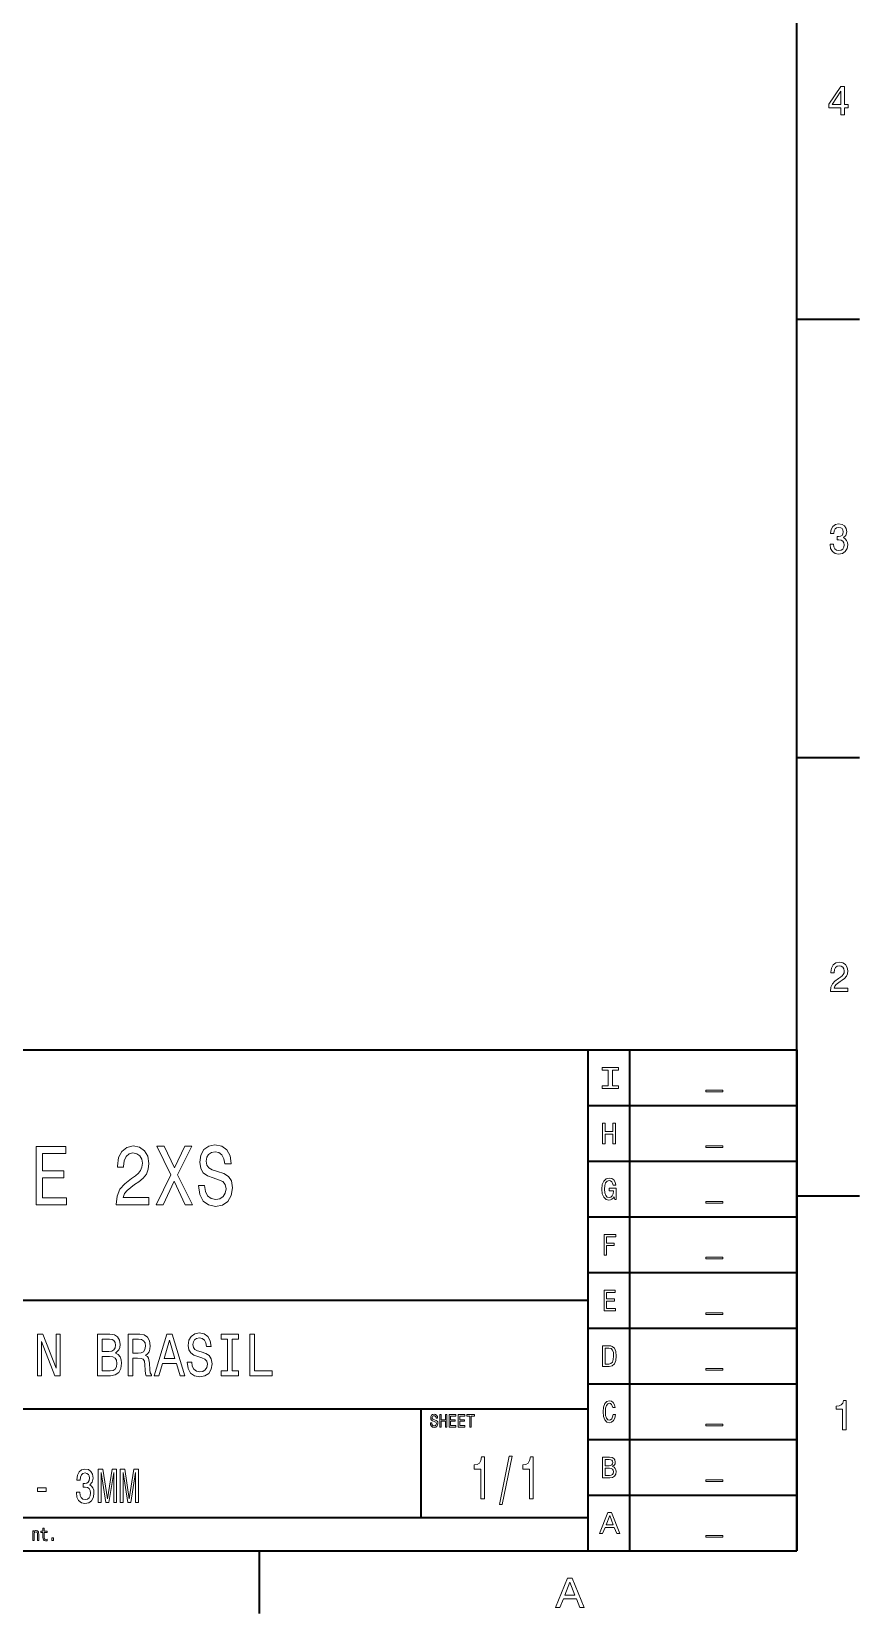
# Model space of a CAD drawing. Extents: x 0 to 594, y 0 to 420.
# Drawn here: x 492.3 to 591.5, y 2.5 to 191.9 of the extents above; entities that cross this region are included whole.
import ezdxf

# ---------------------------------------------------------------- set-up
doc = ezdxf.new("R2010")
doc.units = 0

msp = doc.modelspace()

# ---------------------------------------------------------------- linework, layer by layer
at = {"color": 7, "lineweight": 35}
for p, q in [((584, 9.96312), (584, 409.963135)), ((394, 69.96312), (584, 69.96312)), ((559, 9.96312), (559, 69.96312)), ((564, 9.96312), (564, 69.96312)), ((584, 69.96312), (584, 9.96312)), ((559, 63.296452), (584, 63.296452)), ((559, 56.629787), (584, 56.629787)), ((559, 49.96312), (584, 49.96312)), ((559, 43.296452), (584, 43.296452)), ((394, 39.96312), (559, 39.96312)), ((559, 36.629787), (584, 36.629787)), ((559, 29.96312), (584, 29.96312)), ((394, 26.96312), (559, 26.96312)), ((559, 23.296452), (584, 23.296452)), ((559, 16.629787), (584, 16.629787)), ((394, 13.96312), (559, 13.96312)), ((10, 9.96312), (584, 9.96312)), ((394, 9.96312), (584, 9.96312))]:
    msp.add_line(p, q, dxfattribs=at)
at = {"color": 7, "lineweight": 35, "ltscale": 0.1875}
for p, q in [((584, 157.46312), (591.5, 157.46312)), ((584, 104.96312), (591.5, 104.96312)), ((584, 52.46312), (591.5, 52.46312)), ((519.599976, 9.96312), (519.599976, 2.46312))]:
    msp.add_line(p, q, dxfattribs=at)
at = {"color": 7, "lineweight": 35, "ltscale": 0.325}
msp.add_line((539, 13.96312), (539, 26.96312), dxfattribs=at)
at = {"color": 7, "lineweight": 13}
for points in [[(589.275085, 181.929535), (589.698547, 181.929535), (589.698547, 182.796967), (590.164368, 182.796967), (590.164368, 183.200424), (589.698547, 183.200424), (589.698547, 185.353882), (589.270386, 185.353882), (587.839966, 183.240768), (587.839966, 182.796967), (589.275085, 182.796967)], [(588.235168, 183.200424), (589.275085, 184.768875), (589.275085, 183.200424)], [(587.989746, 130.528961), (587.989746, 130.493652), (588.059448, 130.009506), (588.264282, 129.646393), (588.586731, 129.414398), (589.013733, 129.328674), (589.466919, 129.414398), (589.806763, 129.636307), (590.024658, 129.989334), (590.103088, 130.443222), (590.068237, 130.740768), (589.972351, 130.982849), (589.815491, 131.169449), (589.606323, 131.305618), (589.889587, 131.577957), (589.989807, 132.011673), (589.924438, 132.405045), (589.737061, 132.702591), (589.432068, 132.889191), (589.013733, 132.954758), (588.621582, 132.874054), (588.320923, 132.652161), (588.124817, 132.299133), (588.059448, 131.830109), (588.059448, 131.794815), (588.447266, 131.794815), (588.482117, 132.117569), (588.595398, 132.349564), (588.778442, 132.490768), (589.035522, 132.541199), (589.262085, 132.500854), (589.427673, 132.394958), (589.527893, 132.22348), (589.567139, 131.991501), (589.527893, 131.74437), (589.42334, 131.577957), (589.240295, 131.477081), (588.991943, 131.446823), (588.822021, 131.451874), (588.822021, 131.053452), (589.035522, 131.063538), (589.310059, 131.018158), (589.514832, 130.89711), (589.636841, 130.700424), (589.68042, 130.443222), (589.632446, 130.150711), (589.506104, 129.933853), (589.305664, 129.797684), (589.039856, 129.752304), (588.765381, 129.802734), (588.564941, 129.954025), (588.438538, 130.196106), (588.390625, 130.528961)], [(588.024597, 76.929543), (590.103088, 76.929543), (590.103088, 77.363258), (588.460327, 77.363258), (588.55188, 77.600288), (588.70874, 77.796974), (589.192383, 78.155045), (589.449463, 78.306343), (589.737061, 78.523201), (589.941833, 78.77536), (590.059509, 79.072914), (590.103088, 79.410812), (590.028992, 79.834442), (589.824219, 80.167297), (589.510498, 80.379112), (589.105225, 80.454758), (588.686951, 80.369026), (588.368835, 80.131989), (588.164063, 79.753754), (588.09436, 79.254471), (588.09436, 79.183868), (588.490845, 79.183868), (588.490845, 79.224213), (588.53009, 79.567154), (588.647705, 79.819313), (588.835083, 79.980698), (589.083435, 80.036171), (589.336182, 79.985741), (589.52356, 79.859657), (589.645569, 79.662971), (589.689148, 79.415855), (589.65863, 79.183868), (589.575806, 78.987183), (589.436401, 78.815712), (589.24469, 78.664413), (588.98761, 78.503029), (588.560547, 78.190346), (588.259888, 77.857498), (588.081238, 77.454041), (588.024597, 76.944672)], [(561.387939, 65.632088), (560.663574, 65.632088), (560.663574, 65.329491), (562.632935, 65.329491), (562.632935, 65.632088), (561.908569, 65.632088), (561.908569, 67.526894), (562.632935, 67.526894), (562.632935, 67.829491), (560.663574, 67.829491), (560.663574, 67.526894), (561.387939, 67.526894)], [(573.100708, 65.13221), (573.100708, 64.930481), (575.147827, 64.930481), (575.147827, 65.13221)], [(560.731934, 58.689137), (561.044495, 58.689137), (561.044495, 59.863487), (561.978821, 59.863487), (561.978821, 58.689137), (562.288025, 58.689137), (562.288025, 61.189137), (561.978821, 61.189137), (561.978821, 60.169685), (561.044495, 60.169685), (561.044495, 61.189137), (560.731934, 61.189137)], [(492.870636, 51.395973), (496.47876, 51.395973), (496.47876, 52.243237), (493.625061, 52.243237), (493.625061, 54.613552), (496.167175, 54.613552), (496.167175, 55.450729), (493.625061, 55.450729), (493.625061, 57.54871), (496.413177, 57.54871), (496.413177, 58.395973), (492.870636, 58.395973)], [(502.464996, 51.395973), (506.376526, 51.395973), (506.376526, 52.263409), (503.285004, 52.263409), (503.457214, 52.737473), (503.752441, 53.130844), (504.662659, 53.846981), (505.146484, 54.149574), (505.687683, 54.583294), (506.07312, 55.087616), (506.294525, 55.682716), (506.376526, 56.358509), (506.237122, 57.205772), (505.851715, 57.871479), (505.261292, 58.295109), (504.498657, 58.446404), (503.711426, 58.274937), (503.112793, 57.800873), (502.727386, 57.044388), (502.596191, 56.04583), (502.596191, 55.904617), (503.342407, 55.904617), (503.342407, 55.98531), (503.416229, 56.671188), (503.637634, 57.175514), (503.990234, 57.49828), (504.457642, 57.60923), (504.933258, 57.508366), (505.285889, 57.256203), (505.515503, 56.862831), (505.597504, 56.368595), (505.5401, 55.904617), (505.384277, 55.511246), (505.121887, 55.168308), (504.761047, 54.865715), (504.277252, 54.542946), (503.473633, 53.917587), (502.907806, 53.251881), (502.571594, 52.444965), (502.464996, 51.426231)], [(507.22934, 51.395973), (508.090393, 51.395973), (509.394226, 54.230267), (510.722656, 51.395973), (511.591919, 51.395973), (509.812439, 54.996838), (511.501709, 58.406059), (510.673462, 58.406059), (509.418823, 55.813843), (508.188782, 58.406059), (507.327759, 58.406059), (509.00882, 54.986752)], [(513.043335, 53.705772), (512.297119, 53.705772), (512.461121, 52.636608), (512.871155, 51.849865), (513.502563, 51.375801), (514.355408, 51.20433), (515.200012, 51.365715), (515.831421, 51.809517), (516.233276, 52.505482), (516.380859, 53.423351), (516.257874, 54.250439), (515.913452, 54.785023), (515.355835, 55.138046), (514.609619, 55.400295), (513.969971, 55.591938), (513.551758, 55.813843), (513.313965, 56.136608), (513.240173, 56.64093), (513.313965, 57.094822), (513.527161, 57.437759), (513.855164, 57.669746), (514.306213, 57.750439), (514.765442, 57.649574), (515.126221, 57.377243), (515.364014, 56.923351), (515.478821, 56.308075), (516.225098, 56.308075), (516.225098, 56.328251), (516.093872, 57.276375), (515.708435, 57.98243), (515.101624, 58.426231), (514.281616, 58.57753), (513.543579, 58.426231), (512.969543, 58.002602), (512.600525, 57.346981), (512.46936, 56.499718), (512.575928, 55.743237), (512.887573, 55.228825), (513.379578, 54.885887), (514.052002, 54.623638), (514.716187, 54.391651), (515.216431, 54.16975), (515.519836, 53.846981), (515.626465, 53.322487), (515.528015, 52.787903), (515.273804, 52.384445), (514.888428, 52.132286), (514.388184, 52.051594), (513.830566, 52.162544), (513.404175, 52.48531), (513.133545, 53.009808)], [(573.100708, 58.465549), (573.100708, 58.263821), (575.147827, 58.263821), (575.147827, 58.465549)], [(562.126709, 52.357483), (562.183838, 52.022469), (562.351868, 52.022469), (562.351868, 53.373333), (561.501587, 53.373333), (561.501587, 53.067139), (562.025879, 53.067139), (562.025879, 53.045525), (561.985535, 52.714111), (561.877991, 52.469154), (561.713318, 52.314255), (561.508301, 52.263824), (561.279724, 52.328663), (561.101624, 52.52319), (560.987366, 52.843796), (560.947021, 53.283276), (560.983948, 53.719154), (561.098267, 54.039761), (561.279724, 54.234283), (561.525085, 54.302727), (561.693115, 54.266705), (561.830933, 54.16584), (561.931763, 53.996532), (561.988892, 53.769588), (562.321655, 53.769588), (562.234253, 54.11541), (562.06958, 54.374775), (561.837646, 54.533276), (561.545227, 54.590912), (561.162109, 54.500854), (560.873047, 54.237885), (560.688232, 53.82362), (560.624329, 53.272469), (560.688232, 52.717712), (560.873047, 52.303448), (561.145325, 52.040482), (561.488098, 51.954025), (561.679688, 51.982841), (561.851074, 52.05489), (561.998962, 52.180969)], [(573.100708, 51.798882), (573.100708, 51.597153), (575.147827, 51.597153), (575.147827, 51.798882)], [(560.924622, 45.355804), (561.214111, 45.355804), (561.214111, 46.50494), (562.122925, 46.50494), (562.122925, 46.803932), (561.214111, 46.803932), (561.214111, 47.553211), (562.331421, 47.553211), (562.331421, 47.855804), (560.924622, 47.855804)], [(573.100708, 45.132217), (573.100708, 44.930489), (575.147827, 44.930489), (575.147827, 45.132217)], [(560.909058, 38.689137), (562.278564, 38.689137), (562.278564, 38.99173), (561.195435, 38.99173), (561.195435, 39.838272), (562.160278, 39.838272), (562.160278, 40.137264), (561.195435, 40.137264), (561.195435, 40.886543), (562.253662, 40.886543), (562.253662, 41.189137), (560.909058, 41.189137)], [(573.100708, 38.465549), (573.100708, 38.263821), (575.147827, 38.263821), (575.147827, 38.465549)], [(511.497375, 32.565014), (510.951263, 32.565014), (511.071289, 31.801325), (511.371338, 31.239365), (511.833466, 30.900747), (512.457642, 30.778269), (513.075745, 30.893543), (513.537842, 31.210546), (513.83197, 31.707664), (513.939941, 32.363285), (513.849976, 32.954063), (513.5979, 33.335907), (513.189819, 33.588066), (512.643677, 33.775387), (512.175537, 33.912277), (511.869476, 34.070778), (511.695435, 34.301323), (511.641418, 34.661556), (511.695435, 34.985764), (511.851471, 35.230721), (512.091553, 35.396423), (512.421631, 35.454063), (512.75769, 35.382015), (513.021729, 35.187492), (513.195801, 34.863285), (513.279785, 34.423801), (513.825928, 34.423801), (513.825928, 34.438213), (513.729919, 35.115444), (513.447876, 35.619766), (513.003723, 35.936771), (512.403625, 36.044842), (511.863464, 35.936771), (511.443359, 35.634178), (511.173309, 35.165878), (511.077271, 34.560692), (511.155304, 34.020344), (511.383362, 33.652908), (511.743439, 33.407951), (512.235535, 33.220634), (512.72168, 33.054928), (513.087769, 32.896423), (513.309814, 32.665878), (513.387817, 32.291237), (513.315796, 31.909393), (513.129761, 31.62121), (512.847717, 31.441093), (512.481628, 31.383457), (512.073547, 31.462708), (511.761444, 31.693254), (511.563385, 32.067894)], [(493.012939, 30.915157), (493.511047, 30.915157), (493.511047, 35.01458), (495.107452, 30.915157), (495.749603, 30.915157), (495.749603, 35.915157), (495.245483, 35.915157), (495.245483, 31.815733), (493.667084, 35.915157), (493.012939, 35.915157)], [(502.357178, 33.616886), (502.777283, 34.034752), (502.885315, 34.315735), (502.921326, 34.661556), (502.843292, 35.2019), (502.609253, 35.59095), (502.23114, 35.828701), (501.703033, 35.915157), (500.220673, 35.915157), (500.220673, 30.915157), (501.787048, 30.915157), (502.345184, 31.016022), (502.759277, 31.311411), (503.017334, 31.779711), (503.107361, 32.413715), (503.053345, 32.838787), (502.909302, 33.191814), (502.675262, 33.45118)], [(501.588989, 33.840229), (500.772797, 33.840229), (500.772797, 35.317173), (501.637024, 35.317173), (501.96109, 35.273949), (502.189148, 35.144264), (502.327179, 34.920921), (502.375183, 34.589508), (502.321167, 34.258095), (502.177124, 34.02755), (501.931091, 33.883457)], [(503.881561, 30.915157), (504.439697, 30.915157), (504.439697, 33.026108), (505.009827, 33.026108), (505.429932, 33.004494), (505.69397, 32.903629), (505.838013, 32.665878), (505.898041, 32.240807), (505.92804, 31.59239), (505.96405, 31.167318), (506.036072, 30.915157), (506.666229, 30.915157), (506.666229, 31.052046), (506.528198, 31.253775), (506.480164, 31.628414), (506.438171, 32.435329), (506.336151, 33.033314), (506.19812, 33.220634), (505.982056, 33.357521), (506.222107, 33.537636), (506.390137, 33.789799), (506.498169, 34.1068), (506.53418, 34.488644), (506.450165, 35.09383), (506.210114, 35.547722), (505.814026, 35.821499), (505.273895, 35.915157), (503.881561, 35.915157)], [(505.117859, 35.302765), (505.483948, 35.259537), (505.742004, 35.12265), (505.904022, 34.870487), (505.958038, 34.474236), (505.898041, 34.056366), (505.735992, 33.804207), (505.45993, 33.674522), (505.081848, 33.6385), (504.439697, 33.6385), (504.439697, 35.302765)], [(507.008301, 30.915157), (507.560425, 30.915157), (507.998535, 32.384899), (509.66095, 32.384899), (510.09906, 30.915157), (510.663177, 30.915157), (509.138824, 35.922363), (508.526672, 35.922363)], [(508.190582, 32.997292), (508.832733, 35.2019), (509.474884, 32.997292)], [(515.78241, 31.520344), (515.014221, 31.520344), (515.014221, 30.915157), (517.102722, 30.915157), (517.102722, 31.520344), (516.334534, 31.520344), (516.334534, 35.309971), (517.102722, 35.309971), (517.102722, 35.915157), (515.014221, 35.915157), (515.014221, 35.309971), (515.78241, 35.309971)], [(518.453064, 30.915157), (521.1297, 30.915157), (521.1297, 31.520344), (519.005188, 31.520344), (519.005188, 35.915157), (518.453064, 35.915157)], [(561.508301, 34.522469), (560.731934, 34.522469), (560.731934, 32.022469), (561.508301, 32.022469), (561.874634, 32.101719), (562.146851, 32.343075), (562.314941, 32.735725), (562.375427, 33.272469), (562.321655, 33.820019), (562.254395, 34.036156), (562.160339, 34.209068), (561.888062, 34.443218), (561.709961, 34.500854)], [(561.484741, 34.223476), (561.740173, 34.169441), (561.914978, 34.003738), (562.019165, 33.708347), (562.052734, 33.272469), (562.015808, 32.850998), (561.911621, 32.555611), (561.733459, 32.379097), (561.484741, 32.321461), (561.044495, 32.321461), (561.044495, 34.223476)], [(501.721039, 31.51314), (500.772797, 31.51314), (500.772797, 33.235043), (501.667023, 33.235043), (502.045105, 33.184608), (502.315186, 33.033314), (502.477203, 32.773949), (502.531219, 32.399307), (502.477203, 32.003052), (502.327179, 31.729279), (502.075104, 31.563572)], [(573.100708, 31.798882), (573.100708, 31.597153), (575.147827, 31.597153), (575.147827, 31.798882)], [(561.986816, 26.285198), (561.92804, 25.982603), (561.831055, 25.766466), (561.695801, 25.633181), (561.537109, 25.589952), (561.346008, 25.654795), (561.196106, 25.849318), (561.096191, 26.166321), (561.063843, 26.605803), (561.096191, 27.041681), (561.193176, 27.362286), (561.343079, 27.55681), (561.537109, 27.625256), (561.678162, 27.589231), (561.798706, 27.488367), (561.892761, 27.326263), (561.957458, 27.102921), (562.236694, 27.102921), (562.148499, 27.445139), (561.995667, 27.704506), (561.786926, 27.86661), (561.537109, 27.924246), (561.225525, 27.834188), (560.987427, 27.582027), (560.834534, 27.167763), (560.781677, 26.605803), (560.834534, 26.043842), (560.987427, 25.629578), (561.225525, 25.373814), (561.537109, 25.287359), (561.810486, 25.355803), (562.030945, 25.546724), (562.186707, 25.860125), (562.269043, 26.285198)], [(589.486389, 24.429543), (589.923767, 24.429543), (589.923767, 27.954758), (589.596924, 27.954758), (589.510376, 27.647121), (589.337402, 27.44035), (589.073059, 27.319313), (588.707764, 27.278967), (588.707764, 26.920897), (589.486389, 26.920897)], [(540.259644, 25.269211), (540.094421, 25.269211), (540.130737, 25.040104), (540.221497, 24.871515), (540.361267, 24.769932), (540.55011, 24.733187), (540.737122, 24.767769), (540.876892, 24.862871), (540.965881, 25.012007), (540.998535, 25.208693), (540.971313, 25.385925), (540.895081, 25.500479), (540.771606, 25.576128), (540.606384, 25.632322), (540.464783, 25.673389), (540.372192, 25.72094), (540.319519, 25.790104), (540.303223, 25.898172), (540.319519, 25.995436), (540.36676, 26.068922), (540.439392, 26.118635), (540.539246, 26.135925), (540.640869, 26.114311), (540.720764, 26.055954), (540.773438, 25.958693), (540.798828, 25.826847), (540.96405, 25.826847), (540.96405, 25.831171), (540.934998, 26.03434), (540.84967, 26.185637), (540.715332, 26.280739), (540.533752, 26.313158), (540.370361, 26.280739), (540.243286, 26.18996), (540.16156, 26.049471), (540.132507, 25.867914), (540.156128, 25.705811), (540.225159, 25.595579), (540.334045, 25.522093), (540.48291, 25.465897), (540.630005, 25.416185), (540.740723, 25.368635), (540.807922, 25.299471), (540.831543, 25.187078), (540.809753, 25.072525), (540.753479, 24.986069), (540.668152, 24.932035), (540.557373, 24.914743), (540.433899, 24.938519), (540.339539, 25.007683), (540.279602, 25.120075)], [(541.218262, 24.774254), (541.387085, 24.774254), (541.387085, 25.478865), (541.891846, 25.478865), (541.891846, 24.774254), (542.058838, 24.774254), (542.058838, 26.274254), (541.891846, 26.274254), (541.891846, 25.662582), (541.387085, 25.662582), (541.387085, 26.274254), (541.218262, 26.274254)], [(542.351135, 24.774254), (543.150024, 24.774254), (543.150024, 24.955811), (542.518188, 24.955811), (542.518188, 25.463736), (543.080994, 25.463736), (543.080994, 25.643129), (542.518188, 25.643129), (542.518188, 26.092697), (543.135498, 26.092697), (543.135498, 26.274254), (542.351135, 26.274254)], [(543.444092, 24.774254), (544.242981, 24.774254), (544.242981, 24.955811), (543.611145, 24.955811), (543.611145, 25.463736), (544.17395, 25.463736), (544.17395, 25.643129), (543.611145, 25.643129), (543.611145, 26.092697), (544.228455, 26.092697), (544.228455, 26.274254), (543.444092, 26.274254)], [(544.834839, 24.774254), (545.001892, 24.774254), (545.001892, 26.092697), (545.383118, 26.092697), (545.383118, 26.274254), (544.451782, 26.274254), (544.451782, 26.092697), (544.834839, 26.092697)], [(573.100708, 25.132214), (573.100708, 24.930485), (575.147827, 24.930485), (575.147827, 25.132214)], [(546.127441, 16.163408), (546.568665, 16.163408), (546.568665, 21.199432), (546.238953, 21.199432), (546.151672, 20.759951), (545.977112, 20.464561), (545.710449, 20.291651), (545.341919, 20.234013), (545.341919, 19.722486), (546.127441, 19.722486)], [(548.377258, 15.49338), (548.711792, 15.49338), (549.885193, 21.300297), (549.545776, 21.300297)], [(551.965271, 16.163408), (552.406494, 16.163408), (552.406494, 21.199432), (552.076782, 21.199432), (551.989502, 20.759951), (551.814941, 20.464561), (551.548279, 20.291651), (551.17981, 20.234013), (551.17981, 19.722486), (551.965271, 19.722486)], [(561.931763, 20.040001), (562.167053, 20.248936), (562.227539, 20.389425), (562.247681, 20.562336), (562.203979, 20.832508), (562.072937, 21.027033), (561.861206, 21.145908), (561.56543, 21.189137), (560.735291, 21.189137), (560.735291, 18.689137), (561.612488, 18.689137), (561.925049, 18.739569), (562.156921, 18.887264), (562.301453, 19.121412), (562.351868, 19.438416), (562.321655, 19.650951), (562.240967, 19.827465), (562.109924, 19.957148)], [(561.501587, 20.151672), (561.044495, 20.151672), (561.044495, 20.890144), (561.528442, 20.890144), (561.709961, 20.86853), (561.837646, 20.80369), (561.914978, 20.692019), (561.941833, 20.526312), (561.911621, 20.360607), (561.830933, 20.245333), (561.693115, 20.173286)], [(497.679047, 16.979834), (497.679047, 16.939487), (497.748779, 16.386173), (497.953552, 15.971189), (498.276001, 15.706059), (498.703033, 15.608076), (499.156189, 15.706059), (499.496063, 15.959661), (499.713928, 16.363119), (499.792358, 16.881851), (499.757507, 17.221909), (499.661652, 17.498566), (499.504761, 17.711823), (499.295624, 17.867441), (499.578857, 18.17868), (499.679077, 18.674358), (499.613708, 19.123926), (499.426331, 19.463984), (499.121338, 19.67724), (498.703033, 19.752167), (498.310852, 19.659948), (498.010193, 19.406347), (497.814117, 19.002888), (497.748779, 18.466866), (497.748779, 18.426519), (498.136566, 18.426519), (498.171417, 18.795395), (498.284729, 19.060526), (498.467712, 19.221909), (498.724823, 19.279545), (498.951385, 19.233437), (499.116974, 19.112398), (499.217194, 18.916433), (499.256409, 18.651302), (499.217194, 18.368883), (499.11261, 18.17868), (498.929596, 18.063408), (498.681244, 18.028826), (498.511292, 18.034588), (498.511292, 17.579258), (498.724823, 17.590784), (498.999329, 17.538912), (499.204132, 17.400583), (499.326111, 17.175798), (499.36969, 16.881851), (499.321777, 16.547558), (499.195404, 16.299719), (498.994965, 16.144098), (498.729156, 16.092226), (498.454651, 16.149862), (498.254211, 16.322773), (498.127869, 16.59943), (498.079926, 16.979834)], [(500.310883, 15.72335), (500.646393, 15.72335), (500.646393, 19.354473), (501.21286, 15.72335), (501.587585, 15.72335), (502.149689, 19.354473), (502.149689, 15.72335), (502.489563, 15.72335), (502.489563, 19.723351), (501.957947, 19.723351), (501.400208, 16.195972), (500.846832, 19.723351), (500.310883, 19.723351)], [(502.934021, 15.72335), (503.269531, 15.72335), (503.269531, 19.354473), (503.835968, 15.72335), (504.210724, 15.72335), (504.772827, 19.354473), (504.772827, 15.72335), (505.112671, 15.72335), (505.112671, 19.723351), (504.581085, 19.723351), (504.023346, 16.195972), (503.469971, 19.723351), (502.934021, 19.723351)], [(561.5755, 18.988129), (561.044495, 18.988129), (561.044495, 19.849079), (561.545227, 19.849079), (561.757019, 19.823862), (561.908264, 19.748215), (561.998962, 19.618532), (562.029236, 19.431211), (561.998962, 19.233084), (561.914978, 19.096197), (561.773804, 19.013344)], [(493.003601, 17.043234), (494.058105, 17.043234), (494.058105, 17.498566), (493.003601, 17.498566)], [(573.100708, 18.465548), (573.100708, 18.263819), (575.147827, 18.263819), (575.147827, 18.465548)], [(560.363831, 12.022471), (560.732056, 12.022471), (561.024231, 12.757341), (562.132813, 12.757341), (562.424988, 12.022471), (562.801147, 12.022471), (561.784607, 14.526073), (561.376404, 14.526073)], [(561.152283, 13.063538), (561.580505, 14.165843), (562.008728, 13.063538)], [(492.463623, 11.19873), (492.611786, 11.19873), (492.611786, 11.868759), (492.626953, 12.022218), (492.675781, 12.134609), (492.751526, 12.203773), (492.85257, 12.229711), (492.93338, 12.208097), (492.983887, 12.149739), (493.009155, 12.052477), (493.017578, 11.922794), (493.017578, 11.19873), (493.165741, 11.19873), (493.165741, 11.961699), (493.158997, 12.115157), (493.128693, 12.242679), (493.029358, 12.359393), (492.874451, 12.400459), (492.788574, 12.38533), (492.716187, 12.344264), (492.65387, 12.2751), (492.605072, 12.182159), (492.605072, 12.359393), (492.463623, 12.359393)], [(493.675903, 12.158384), (493.675903, 11.576973), (493.686005, 11.388932), (493.733154, 11.259249), (493.827454, 11.1836), (493.987396, 11.157664), (494.162506, 11.168471), (494.162506, 11.332736), (494.034546, 11.319768), (493.918365, 11.337059), (493.856079, 11.391093), (493.829132, 11.481872), (493.824066, 11.609393), (493.824066, 12.158384), (494.162506, 12.158384), (494.162506, 12.320488), (493.824066, 12.320488), (493.824066, 12.659825), (493.675903, 12.659825), (493.675903, 12.320488), (493.419983, 12.320488), (493.419983, 12.158384)], [(494.723175, 11.19873), (494.955536, 11.19873), (494.955536, 11.520777), (494.723175, 11.520777)], [(573.100708, 11.798882), (573.100708, 11.597153), (575.147827, 11.597153), (575.147827, 11.798882)], [(555.109436, 3.179545), (555.624878, 3.179545), (556.033936, 4.208364), (557.585938, 4.208364), (557.994995, 3.179545), (558.521667, 3.179545), (557.098511, 6.684588), (556.526978, 6.684588)], [(556.213196, 4.637038), (556.812744, 6.180265), (557.412231, 4.637038)]]:
    msp.add_lwpolyline(points, close=True, dxfattribs=at)

doc.saveas('drawing.dxf')
